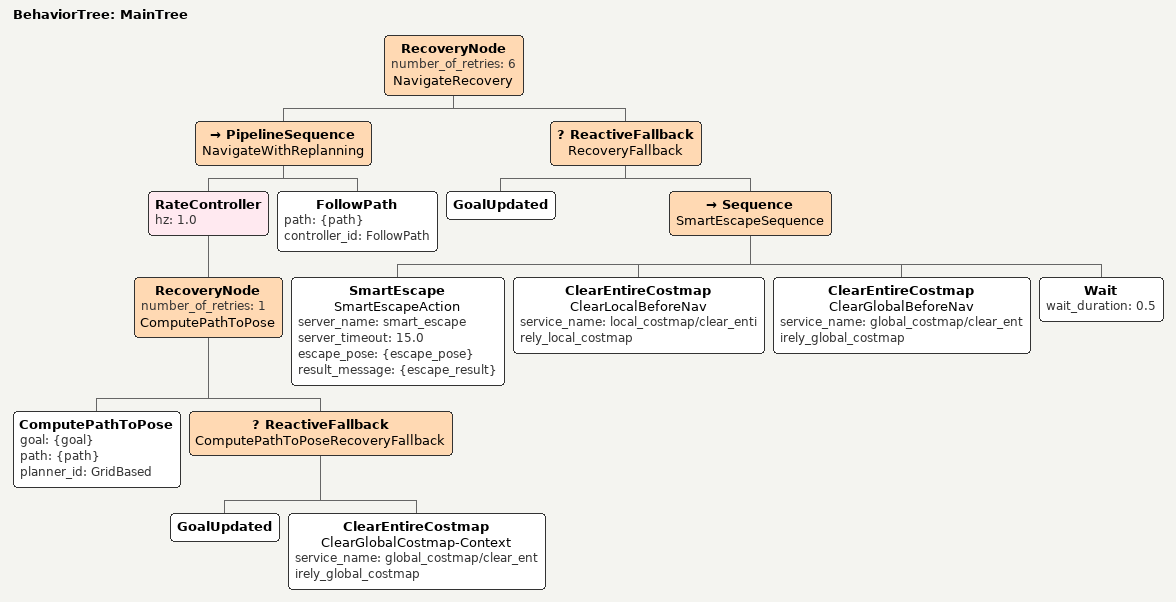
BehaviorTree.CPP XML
<root main_tree_to_execute="MainTree">
  <BehaviorTree ID="MainTree">
    <RecoveryNode number_of_retries="6" name="NavigateRecovery">

      <PipelineSequence name="NavigateWithReplanning">
        <RateController hz="1.0">
          <RecoveryNode number_of_retries="1" name="ComputePathToPose">
            <ComputePathToPose goal="{goal}" path="{path}" planner_id="GridBased"/>
            <ReactiveFallback name="ComputePathToPoseRecoveryFallback">
              <GoalUpdated/>
              <ClearEntireCostmap name="ClearGlobalCostmap-Context" service_name="global_costmap/clear_entirely_global_costmap"/>
            </ReactiveFallback>
          </RecoveryNode>
        </RateController>
        <FollowPath path="{path}" controller_id="FollowPath"/>
      </PipelineSequence>

      <ReactiveFallback name="RecoveryFallback">
        <GoalUpdated/>

        <Sequence name="SmartEscapeSequence">
            <SmartEscape name="SmartEscapeAction"
                         server_name="smart_escape"
                         server_timeout="15.0"
                         escape_pose="{escape_pose}"
                         result_message="{escape_result}"/>

            <ClearEntireCostmap name="ClearLocalBeforeNav" service_name="local_costmap/clear_entirely_local_costmap"/>
            <ClearEntireCostmap name="ClearGlobalBeforeNav" service_name="global_costmap/clear_entirely_global_costmap"/>

            <Wait wait_duration="0.5"/>
        </Sequence>
      </ReactiveFallback>
    </RecoveryNode>
  </BehaviorTree>

</root>
